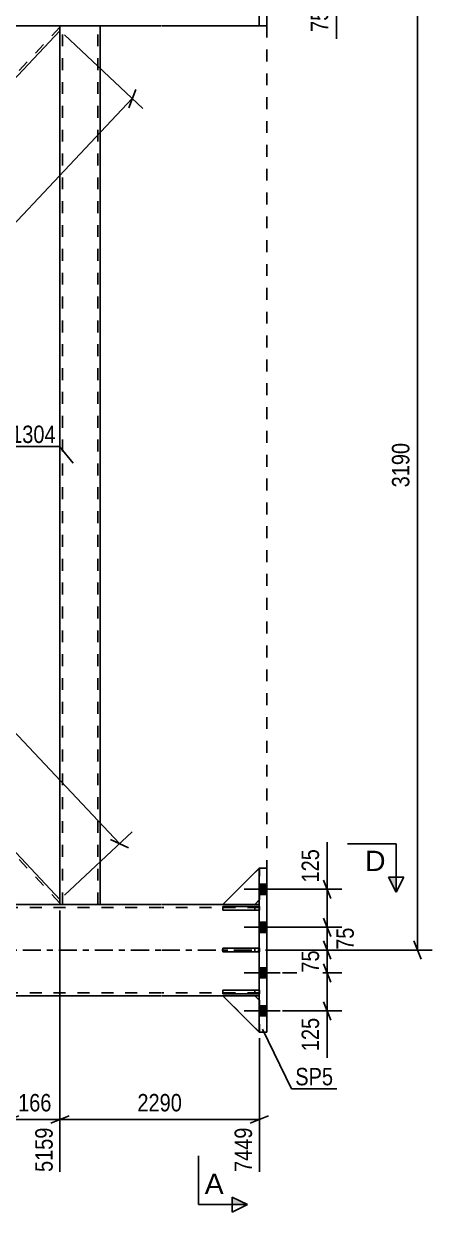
# Model space of a CAD drawing. Header units: millimetres. Extents: x 0 to 841, y 0 to 594.
# Drawn here: x 247 to 314, y 164.9 to 360.3 of the extents above; entities that cross this region are included whole.
import ezdxf

# ---------------------------------------------------------------- set-up
doc = ezdxf.new("R2010")
doc.units = ezdxf.units.MM
doc.linetypes.add('DXK_LINE_DOT2', pattern=[3.9198, 1.9599, -1.9599])
doc.linetypes.add('DXK_LINE_DOT3', pattern=[5.9187, 2.979, -0.9799, 0.9799, -0.9799])
doc.styles.add('Arial', font='ARIAL.TTF', dxfattribs={"height": 0.2})
doc.styles.add('Arial Narrow', font='ARIALN.TTF', dxfattribs={"height": 0.2})

# ---------------------------------------------------------------- blocks, each defined once
blk = doc.blocks.new('Part-570387635-2821 - 2809')
at = {"color": 2, "linetype": 'Continuous'}
for p, q in [((244.64, 359.99), (184.52, 296.06)), ((252.92, 359.16), (252.92, 359.99)), ((252.92, 359.16), (185.75, 287.74)), ((184.52, 287.6), (184.52, 296.06)), ((184.52, 286.43), (184.52, 287.6))]:
    blk.add_line(p, q, dxfattribs=at)
at = {"color": 7, "linetype": 'DXK_LINE_DOT2'}
for p, q in [((245.19, 359.99), (184.52, 295.48)), ((252.92, 359.75), (184.52, 287.01)), ((252.92, 359.99), (244.64, 359.99)), ((185.75, 287.74), (184.52, 286.43)), ((184.52, 286.52), (184.52, 287.6)), ((184.52, 287.01), (184.52, 287.06))]:
    blk.add_line(p, q, dxfattribs=at)
blk = doc.blocks.new('Part-570387635-2964 - 2809')
at = {"color": 7, "linetype": 'DXK_LINE_DOT2'}
for p, q in [((285.65, 215.16), (279.65, 215.16)), ((279.65, 215.16), (279.65, 214.56)), ((284.9, 214.56), (284.9, 215.16)), ((285.65, 214.56), (285.65, 215.16)), ((279.65, 214.56), (285.65, 214.56))]:
    blk.add_line(p, q, dxfattribs=at)
blk = doc.blocks.new('Part-570387635-2900 - 2809')
at = {"color": 7, "linetype": 'DXK_LINE_DOT2'}
blk.add_line((285.62, 359.99), (285.62, 374.99), dxfattribs=at)
at = {"color": 2, "linetype": 'Continuous'}
for p, q in [((269.52, 359.99), (92.92, 359.99)), ((285.62, 359.99), (269.62, 359.99))]:
    blk.add_line(p, q, dxfattribs=at)
blk = doc.blocks.new('Part-570387635-2962 - 2809')
at = {"color": 7, "linetype": 'DXK_LINE_DOT2'}
for p, q in [((285.65, 208.29), (279.65, 208.29)), ((279.65, 208.29), (279.65, 207.69)), ((279.65, 207.69), (285.65, 207.69)), ((284.9, 207.69), (284.9, 208.29)), ((285.65, 207.69), (285.65, 208.29))]:
    blk.add_line(p, q, dxfattribs=at)
blk = doc.blocks.new('Part-570387635-2963 - 2809')
at = {"color": 7, "linetype": 'DXK_LINE_DOT2'}
for p, q in [((285.65, 201.41), (279.65, 201.41)), ((279.65, 201.41), (279.65, 200.81)), ((284.9, 200.81), (284.9, 201.41)), ((285.65, 200.81), (285.65, 201.41)), ((279.65, 200.81), (285.65, 200.81))]:
    blk.add_line(p, q, dxfattribs=at)
blk = doc.blocks.new('Part-570387635-2968 - 2809')
at = {"color": 2, "linetype": 'Continuous'}
for p, q in [((285.64, 221.49), (279.65, 215.49)), ((284.9, 215.49), (279.65, 215.49)), ((285.64, 216.24), (284.9, 215.49))]:
    blk.add_line(p, q, dxfattribs=at)
at = {"color": 7, "linetype": 'DXK_LINE_DOT2'}
for p, q in [((285.65, 221.49), (285.64, 221.49)), ((285.64, 221.49), (285.65, 221.49)), ((285.65, 216.24), (285.65, 221.49)), ((285.64, 216.24), (285.65, 216.24)), ((285.65, 216.24), (285.64, 216.24))]:
    blk.add_line(p, q, dxfattribs=at)
blk = doc.blocks.new('Part-570387635-2840 - 2809')
at = {"color": 2, "linetype": 'Continuous'}
for p, q in [((185.75, 287.74), (184.52, 286.43)), ((252.92, 216.31), (185.75, 287.74)), ((184.52, 280.58), (184.52, 286.43)), ((184.52, 279.41), (184.52, 280.58)), ((244.64, 215.49), (184.52, 279.41)), ((252.92, 215.49), (252.92, 216.31))]:
    blk.add_line(p, q, dxfattribs=at)
at = {"color": 7, "linetype": 'DXK_LINE_DOT2'}
for p, q in [((252.92, 215.73), (185.48, 287.45)), ((184.52, 279.5), (184.52, 280.58)), ((184.52, 280), (184.52, 280.13)), ((245.19, 215.49), (184.52, 280)), ((252.92, 215.49), (244.64, 215.49))]:
    blk.add_line(p, q, dxfattribs=at)
blk = doc.blocks.new('Part-570387635-2853 - 2809')
at = {"color": 7, "linetype": 'DXK_LINE_DOT2'}
for p, q in [((259.52, 359.99), (252.92, 359.99)), ((252.92, 359.16), (252.92, 359.99)), ((253.32, 215.49), (253.32, 359.99)), ((259.12, 215.49), (259.12, 359.99)), ((252.92, 215.49), (252.92, 216.31)), ((259.52, 215.49), (252.92, 215.49))]:
    blk.add_line(p, q, dxfattribs=at)
at = {"color": 2, "linetype": 'Continuous'}
for p, q in [((259.52, 215.49), (259.52, 359.99)), ((252.92, 216.31), (252.92, 359.16))]:
    blk.add_line(p, q, dxfattribs=at)
blk = doc.blocks.new('Bolt-570387635-2890 - 2809')
at = {"linetype": 'Continuous'}
for points in [[(285.64, 218.81), (285.64, 217.16), (286.89, 217.16), (286.89, 218.81)], [(285.64, 218.81), (285.64, 217.16), (286.89, 217.16), (286.89, 218.81)], [(285.64, 218.81), (285.64, 217.16), (286.89, 217.16), (286.89, 218.81)], [(285.64, 212.56), (285.64, 210.91), (286.89, 210.91), (286.89, 212.56)], [(285.64, 212.56), (285.64, 210.91), (286.89, 210.91), (286.89, 212.56)], [(285.64, 205.06), (285.64, 203.41), (286.89, 203.41), (286.89, 205.06)], [(285.64, 205.06), (285.64, 203.41), (286.89, 203.41), (286.89, 205.06)], [(285.64, 198.81), (285.64, 197.16), (286.89, 197.16), (286.89, 198.81)], [(285.64, 198.81), (285.64, 197.16), (286.89, 197.16), (286.89, 198.81)], [(285.64, 198.81), (285.64, 197.16), (286.89, 197.16), (286.89, 198.81)]]:
    blk.add_hatch(color=1, dxfattribs=at).paths.add_polyline_path(points)
at = {"color": 1, "linetype": 'Continuous'}
for p, q in [((289.09, 217.99), (283.14, 217.99)), ((289.09, 217.99), (283.14, 217.99)), ((289.09, 217.99), (283.14, 217.99)), ((286.89, 218.81), (285.64, 218.81)), ((286.89, 218.81), (285.64, 218.81)), ((286.89, 218.81), (285.64, 218.81)), ((286.89, 217.16), (285.64, 217.16)), ((286.89, 217.16), (285.64, 217.16)), ((286.89, 217.16), (285.64, 217.16)), ((289.09, 211.74), (283.14, 211.74)), ((289.09, 211.74), (283.14, 211.74)), ((286.89, 212.56), (285.64, 212.56)), ((286.89, 212.56), (285.64, 212.56)), ((286.89, 210.91), (285.64, 210.91)), ((286.89, 210.91), (285.64, 210.91)), ((289.09, 204.24), (283.14, 204.24)), ((289.09, 204.24), (283.14, 204.24)), ((286.89, 205.06), (285.64, 205.06)), ((286.89, 205.06), (285.64, 205.06)), ((286.89, 203.41), (285.64, 203.41)), ((286.89, 203.41), (285.64, 203.41)), ((289.09, 197.99), (283.14, 197.99)), ((289.09, 197.99), (283.14, 197.99)), ((289.09, 197.99), (283.14, 197.99)), ((286.89, 198.81), (285.64, 198.81)), ((286.89, 198.81), (285.64, 198.81)), ((286.89, 198.81), (285.64, 198.81)), ((286.89, 197.16), (285.64, 197.16)), ((286.89, 197.16), (285.64, 197.16)), ((286.89, 197.16), (285.64, 197.16))]:
    blk.add_line(p, q, dxfattribs=at)
blk = doc.blocks.new('Part-570387635-2959 - 2809')
at = {"color": 2, "linetype": 'Continuous'}
for p, q in [((279.65, 207.69), (279.65, 208.29)), ((285.64, 208.29), (279.65, 208.29)), ((285.64, 207.69), (279.65, 207.69)), ((285.65, 207.69), (285.65, 208.29))]:
    blk.add_line(p, q, dxfattribs=at)
at = {"color": 7, "linetype": 'DXK_LINE_DOT2'}
for p, q in [((284.9, 207.69), (284.9, 208.29)), ((285.64, 208.29), (285.65, 208.29)), ((285.65, 208.29), (285.64, 208.29)), ((285.65, 207.69), (285.64, 207.69)), ((285.65, 207.69), (285.64, 207.69))]:
    blk.add_line(p, q, dxfattribs=at)
blk = doc.blocks.new('Part-570387635-2895 - 2809')
at = {"color": 7, "linetype": 'DXK_LINE_DOT2'}
for p, q in [((269.52, 214.99), (92.92, 214.99)), ((285.64, 214.99), (269.62, 214.99)), ((285.64, 200.49), (285.64, 215.49)), ((269.52, 200.99), (92.92, 200.99)), ((285.64, 200.99), (269.62, 200.99)), ((284.9, 200.49), (279.65, 200.49))]:
    blk.add_line(p, q, dxfattribs=at)
at = {"color": 2, "linetype": 'Continuous'}
for p, q in [((269.52, 215.49), (189.35, 215.49)), ((285.64, 215.49), (269.62, 215.49)), ((269.52, 200.49), (92.92, 200.49)), ((279.65, 200.49), (269.62, 200.49)), ((285.64, 200.49), (284.9, 200.49))]:
    blk.add_line(p, q, dxfattribs=at)
at = {"color": 7, "linetype": 'DXK_LINE_DOT3'}
for p, q in [((92.92, 207.99), (269.52, 207.99)), ((269.62, 207.99), (285.64, 207.99))]:
    blk.add_line(p, q, dxfattribs=at)
blk = doc.blocks.new('Part-570387635-2960 - 2809')
at = {"color": 2, "linetype": 'Continuous'}
for p, q in [((279.65, 200.81), (279.65, 201.41)), ((285.64, 201.41), (279.65, 201.41)), ((285.65, 200.81), (285.65, 201.41)), ((285.64, 200.81), (279.65, 200.81))]:
    blk.add_line(p, q, dxfattribs=at)
at = {"color": 7, "linetype": 'DXK_LINE_DOT2'}
for p, q in [((284.9, 200.81), (284.9, 201.41)), ((285.64, 201.41), (285.65, 201.41)), ((285.65, 201.41), (285.64, 201.41)), ((285.65, 200.81), (285.64, 200.81)), ((285.65, 200.81), (285.64, 200.81))]:
    blk.add_line(p, q, dxfattribs=at)
blk = doc.blocks.new('Part-570387635-2965 - 2809')
at = {"color": 7, "linetype": 'DXK_LINE_DOT2'}
for p, q in [((279.65, 200.49), (284.9, 200.49)), ((285.65, 194.49), (279.65, 200.49)), ((284.9, 200.49), (285.65, 199.74)), ((285.65, 199.74), (285.65, 194.49))]:
    blk.add_line(p, q, dxfattribs=at)
blk = doc.blocks.new('Part-570387635-2966 - 2809')
at = {"color": 2, "linetype": 'Continuous'}
for p, q in [((279.65, 200.49), (284.9, 200.49)), ((285.64, 194.49), (279.65, 200.49)), ((284.9, 200.49), (285.64, 199.74))]:
    blk.add_line(p, q, dxfattribs=at)
at = {"color": 7, "linetype": 'DXK_LINE_DOT2'}
for p, q in [((285.64, 199.74), (285.65, 199.74)), ((285.65, 199.74), (285.64, 199.74)), ((285.65, 199.74), (285.65, 194.49)), ((285.65, 194.49), (285.64, 194.49)), ((285.65, 194.49), (285.64, 194.49))]:
    blk.add_line(p, q, dxfattribs=at)
blk = doc.blocks.new('Part-570387635-2967 - 2809')
at = {"color": 7, "linetype": 'DXK_LINE_DOT2'}
for p, q in [((285.65, 221.49), (279.65, 215.49)), ((285.65, 216.24), (285.65, 221.49)), ((279.65, 215.49), (284.9, 215.49)), ((284.9, 215.49), (285.65, 216.24))]:
    blk.add_line(p, q, dxfattribs=at)
blk = doc.blocks.new('Part-570387635-2933 - 2809')
at = {"color": 2, "linetype": 'Continuous'}
for p, q in [((286.89, 221.49), (285.64, 221.49)), ((285.64, 221.49), (285.64, 194.49)), ((286.89, 221.49), (286.89, 194.49)), ((286.89, 194.49), (285.64, 194.49))]:
    blk.add_line(p, q, dxfattribs=at)
blk = doc.blocks.new('Part-570387635-2948 - 2809')
at = {"color": 2, "linetype": 'Continuous'}
for p, q in [((285.62, 359.99), (285.62, 374.99)), ((285.62, 374.99), (286.87, 374.99)), ((286.87, 359.99), (286.87, 374.99)), ((285.62, 359.99), (286.87, 359.99))]:
    blk.add_line(p, q, dxfattribs=at)
blk = doc.blocks.new('Part-570387635-2961 - 2809')
at = {"color": 2, "linetype": 'Continuous'}
for p, q in [((279.65, 214.56), (279.65, 215.16)), ((285.64, 215.16), (279.65, 215.16)), ((285.65, 214.56), (285.65, 215.16)), ((285.64, 214.56), (279.65, 214.56))]:
    blk.add_line(p, q, dxfattribs=at)
at = {"color": 7, "linetype": 'DXK_LINE_DOT2'}
for p, q in [((284.9, 214.56), (284.9, 215.16)), ((285.64, 215.16), (285.65, 215.16)), ((285.65, 215.16), (285.64, 215.16)), ((285.65, 214.56), (285.64, 214.56)), ((285.65, 214.56), (285.64, 214.56))]:
    blk.add_line(p, q, dxfattribs=at)
blk = doc.blocks.new('Line-570387635-8627 - 2809')
at = {"color": 1, "linetype": 'DXK_LINE_DOT2'}
blk.add_line((286.87, 359.99), (286.89, 221.49), dxfattribs=at)
blk = doc.blocks.new('StraightDimension-570387635-3181 - 2809')
at = {"color": 7, "linetype": 'Continuous'}
for p, q in [((186.48, 288.42), (197.59, 298.87)), ((196.98, 296.24), (194.05, 297.6)), ((195.52, 296.92), (262.69, 225.5)), ((253.65, 217), (264.76, 227.45)), ((261.22, 226.18), (264.15, 224.82))]:
    blk.add_line(p, q, dxfattribs=at)
at = {"color": 0}
blk.add_wipeout([(232.57, 258.62), (235.62, 261.5), (229.79, 267.7), (226.73, 264.82)], dxfattribs=at)
at = {"color": 3, "style": 'Arial Narrow'}
blk.add_text('1961', height=2.863, rotation=-46.7591, dxfattribs=at).set_placement((227.58, 264.8))
blk = doc.blocks.new('StraightDimension-570387635-3166 - 2809')
at = {"color": 7, "linetype": 'Continuous'}
for p, q in [((253.65, 358.48), (266.54, 346.36)), ((196.39, 275.27), (264.79, 348)), ((264.2, 346.5), (265.38, 349.51)), ((185.25, 285.75), (198.14, 273.63)), ((196.98, 276.77), (195.8, 273.77))]:
    blk.add_line(p, q, dxfattribs=at)
at = {"color": 0}
blk.add_wipeout([(232.96, 315.25), (229.9, 318.13), (224.07, 311.93), (227.13, 309.05)], dxfattribs=at)
at = {"color": 3, "style": 'Arial Narrow'}
blk.add_text('1997', height=2.863, rotation=46.7591, dxfattribs=at).set_placement((227.1, 309.9))
blk = doc.blocks.new('StraightDimension-570387635-3259 - 2809')
at = {"color": 7, "linetype": 'Continuous'}
for p, q in [((286.62, 367.49), (300.71, 367.49)), ((297.71, 368.99), (298.91, 365.99)), ((298.31, 363.74), (298.31, 367.49)), ((289.28, 363.74), (300.71, 363.74)), ((298.91, 362.24), (297.71, 365.24))]:
    blk.add_line(p, q, dxfattribs=at)
at = {"color": 0}
blk.add_wipeout([(297.56, 363.21), (293.36, 363.21), (293.36, 358.36), (297.56, 358.36)], dxfattribs=at)
at = {"color": 7, "linetype": 'Continuous'}
blk.add_line((298.31, 363.74), (298.31, 357.83), dxfattribs=at)
blk.add_line((298.31, 363.74), (298.31, 357.83), dxfattribs=at)
at = {"color": 3, "style": 'Arial Narrow'}
blk.add_text('75', height=2.863, rotation=90.0002, dxfattribs=at).set_placement((296.96, 358.96))
blk = doc.blocks.new('StraightDimension-570387635-3305 - 2809')
at = {"color": 7, "linetype": 'Continuous'}
for p, q in [((296.2, 205.74), (297.4, 202.74)), ((289.45, 204.24), (299.2, 204.24)), ((296.8, 197.99), (296.8, 204.24)), ((297.4, 196.49), (296.2, 199.49)), ((289.45, 197.99), (299.2, 197.99))]:
    blk.add_line(p, q, dxfattribs=at)
at = {"color": 0}
blk.add_wipeout([(296.05, 197.46), (291.85, 197.46), (291.85, 190.78), (296.05, 190.78)], dxfattribs=at)
at = {"color": 7, "linetype": 'Continuous'}
blk.add_line((296.8, 197.99), (296.8, 190.25), dxfattribs=at)
blk.add_line((296.8, 197.99), (296.8, 190.25), dxfattribs=at)
at = {"color": 3, "style": 'Arial Narrow'}
blk.add_text('125', height=2.863, rotation=90.0002, dxfattribs=at).set_placement((295.45, 191.38))
blk = doc.blocks.new('StraightDimension-570387635-3318 - 2809')
at = {"color": 7, "linetype": 'Continuous'}
for p, q in [((296.2, 209.49), (297.4, 206.49)), ((286.65, 207.99), (299.2, 207.99)), ((296.8, 204.24), (296.8, 207.99)), ((297.4, 202.74), (296.2, 205.74)), ((289.45, 204.24), (299.2, 204.24))]:
    blk.add_line(p, q, dxfattribs=at)
at = {"color": 0}
blk.add_wipeout([(296.05, 208.54), (291.85, 208.54), (291.85, 203.69), (296.05, 203.69)], dxfattribs=at)
at = {"color": 3, "style": 'Arial Narrow'}
blk.add_text('75', height=2.863, rotation=90.0002, dxfattribs=at).set_placement((295.45, 204.29))
blk = doc.blocks.new('StraightDimension-570387635-3329 - 2809')
at = {"color": 7, "linetype": 'Continuous'}
for p, q in [((296.2, 213.24), (297.4, 210.24)), ((289.04, 211.74), (299.65, 211.74)), ((296.8, 207.99), (296.8, 211.74)), ((297.4, 206.49), (296.2, 209.49)), ((286.65, 207.99), (299.65, 207.99))]:
    blk.add_line(p, q, dxfattribs=at)
at = {"color": 0}
blk.add_wipeout([(301.75, 212.29), (297.55, 212.29), (297.55, 207.44), (301.75, 207.44)], dxfattribs=at)
at = {"color": 3, "style": 'Arial Narrow'}
blk.add_text('75', height=2.863, rotation=90.0002, dxfattribs=at).set_placement((301.15, 208.04))
blk = doc.blocks.new('StraightDimension-570387635-3340 - 2809')
at = {"color": 7, "linetype": 'Continuous'}
for p, q in [((296.2, 219.49), (297.4, 216.49)), ((289.04, 217.99), (299.2, 217.99)), ((296.8, 211.74), (296.8, 217.99)), ((297.4, 210.24), (296.2, 213.24)), ((289.04, 211.74), (299.2, 211.74))]:
    blk.add_line(p, q, dxfattribs=at)
at = {"color": 0}
blk.add_wipeout([(296.05, 225.2), (291.85, 225.2), (291.85, 218.51), (296.05, 218.51)], dxfattribs=at)
at = {"color": 7, "linetype": 'Continuous'}
blk.add_line((296.8, 217.99), (296.8, 225.72), dxfattribs=at)
blk.add_line((296.8, 217.99), (296.8, 225.72), dxfattribs=at)
at = {"color": 3, "style": 'Arial Narrow'}
blk.add_text('125', height=2.863, rotation=90.0002, dxfattribs=at).set_placement((295.45, 219.11))
blk = doc.blocks.new('StraightDimension-570387635-8612 - 2809')
at = {"color": 7, "linetype": 'Continuous'}
for p, q in [((288, 367.49), (314.03, 367.49)), ((312.23, 365.99), (311.03, 368.99)), ((311.63, 207.99), (311.63, 367.49)), ((311.03, 209.49), (312.23, 206.49)), ((286.65, 207.99), (314.03, 207.99))]:
    blk.add_line(p, q, dxfattribs=at)
at = {"color": 0}
blk.add_wipeout([(310.88, 292), (306.68, 292), (306.68, 283.48), (310.88, 283.48)], dxfattribs=at)
at = {"color": 3, "style": 'Arial Narrow'}
blk.add_text('3190', height=2.863, rotation=90.0002, dxfattribs=at).set_placement((310.28, 284.08))
blk = doc.blocks.new('StraightDimension-570387635-10160 - 2809')
at = {"color": 7, "linetype": 'Continuous'}
for p, q in [((252.92, 214.49), (252.92, 171.51)), ((285.65, 193.49), (285.65, 171.51)), ((254.42, 180.72), (251.42, 179.52)), ((252.92, 180.12), (285.65, 180.12)), ((284.15, 179.52), (287.15, 180.72))]:
    blk.add_line(p, q, dxfattribs=at)
at = {"color": 0}
blk.add_wipeout([(273.54, 180.87), (273.54, 185.07), (265.03, 185.07), (265.03, 180.87)], dxfattribs=at)
at = {"color": 0, "linetype": 'Continuous'}
blk.add_wipeout([(285.05, 179.42), (280.85, 179.42), (280.85, 170.91), (285.05, 170.91)], dxfattribs=at)
at = {"color": 3, "style": 'Arial Narrow'}
blk.add_text('2290', height=2.863, dxfattribs=at).set_placement((265.63, 181.47))
at = {"color": 3, "linetype": 'Continuous', "style": 'Arial Narrow'}
blk.add_text('7449', height=2.863, rotation=90.0002, dxfattribs=at).set_placement((284.45, 171.51))
blk = doc.blocks.new('StraightDimension-570387635-10161 - 2809')
at = {"color": 7, "linetype": 'Continuous'}
for p, q in [((244.64, 214.49), (244.64, 171.51)), ((252.92, 214.49), (252.92, 171.51)), ((243.14, 179.52), (246.14, 180.72)), ((244.64, 180.12), (252.92, 180.12)), ((254.42, 180.72), (251.42, 179.52))]:
    blk.add_line(p, q, dxfattribs=at)
at = {"color": 0}
blk.add_wipeout([(252.12, 180.87), (252.12, 185.07), (245.44, 185.07), (245.44, 180.87)], dxfattribs=at)
at = {"color": 0, "linetype": 'Continuous'}
blk.add_wipeout([(252.32, 179.42), (248.12, 179.42), (248.12, 170.91), (252.32, 170.91)], dxfattribs=at)
at = {"color": 3, "style": 'Arial Narrow'}
blk.add_text('166', height=2.863, dxfattribs=at).set_placement((246.04, 181.47))
at = {"color": 3, "linetype": 'Continuous', "style": 'Arial Narrow'}
blk.add_text('5159', height=2.863, rotation=90.0002, dxfattribs=at).set_placement((251.72, 171.51))
blk = doc.blocks.new('Mark-570387635-2849 - 2809')
at = {"color": 0}
blk.add_wipeout([(252.22, 291.37), (252.22, 294.37), (242.17, 294.37), (242.17, 291.37)], dxfattribs=at)
blk.add_wipeout([(252.22, 291.37), (252.22, 294.37), (242.17, 294.37), (242.17, 291.37)], dxfattribs=at)
at = {"color": 30, "linetype": 'Continuous'}
for p in [(241.57, 290.77), (255.1, 288.03)]:
    blk.add_line(p, (252.82, 290.77), dxfattribs=at)
at = {"color": 3, "style": 'Arial Narrow'}
blk.add_text('M1304', height=2.863, dxfattribs=at).set_placement((242.17, 291.37))
blk = doc.blocks.new('Mark-570387635-2929 - 2809')
at = {"color": 0}
blk.add_wipeout([(297.76, 185.76), (297.76, 188.76), (291.55, 188.76), (291.55, 185.76)], dxfattribs=at)
blk.add_wipeout([(297.76, 185.76), (297.76, 188.76), (291.55, 188.76), (291.55, 185.76)], dxfattribs=at)
at = {"color": 30, "linetype": 'Continuous'}
for p, q in [((286.18, 194.98), (290.95, 185.16)), ((290.95, 185.16), (298.36, 185.16))]:
    blk.add_line(p, q, dxfattribs=at)
at = {"color": 3, "style": 'Arial Narrow'}
blk.add_text('SP5', height=2.863, dxfattribs=at).set_placement((291.55, 185.76))
blk = doc.blocks.new('SectionMark-570387635-3567 - 2809')
at = {"linetype": 'Continuous'}
blk.add_hatch(color=6, dxfattribs=at).paths.add_polyline_path([(281.18, 166.14), (281.18, 167.39), (283.68, 166.14)])
at = {"color": 6, "linetype": 'Continuous'}
for p, q in [((275.68, 166.14), (275.68, 174.14)), ((275.68, 166.14), (283.68, 166.14)), ((283.68, 166.14), (281.18, 167.39)), ((281.18, 167.39), (281.18, 164.89)), ((283.68, 166.14), (281.18, 164.89))]:
    blk.add_line(p, q, dxfattribs=at)
at = {"color": 0, "linetype": 'Continuous'}
blk.add_wipeout([(279.79, 167.89), (279.79, 171.39), (276.68, 171.39), (276.68, 167.89)], dxfattribs=at)
at = {"color": 3, "linetype": 'Continuous', "style": 'Arial'}
blk.add_text('A', height=3.34, dxfattribs=at).set_placement((276.68, 167.89))
blk = doc.blocks.new('SectionMark-570387635-3573 - 2809')
at = {"linetype": 'Continuous'}
blk.add_hatch(color=6, dxfattribs=at).paths.add_polyline_path([(306.87, 219.99), (308.12, 219.99), (308.12, 217.49)])
at = {"color": 6, "linetype": 'Continuous'}
for p, q in [((308.12, 225.49), (300.12, 225.49)), ((308.12, 225.49), (308.12, 217.49)), ((306.87, 219.99), (309.37, 219.99)), ((308.12, 217.49), (306.87, 219.99)), ((309.37, 219.99), (308.12, 217.49))]:
    blk.add_line(p, q, dxfattribs=at)
at = {"color": 0, "linetype": 'Continuous'}
blk.add_wipeout([(306.37, 220.99), (306.37, 224.49), (303, 224.49), (303, 220.99)], dxfattribs=at)
at = {"color": 3, "linetype": 'Continuous', "style": 'Arial'}
blk.add_text('D', height=3.34, dxfattribs=at).set_placement((303, 220.99))

msp = doc.modelspace()

# ---------------------------------------------------------------- block references
for name in ['Part-570387635-2900 - 2809', 'Part-570387635-2948 - 2809', 'Part-570387635-2821 - 2809', 'Part-570387635-2853 - 2809', 'Line-570387635-8627 - 2809', 'Part-570387635-2840 - 2809', 'Part-570387635-2968 - 2809', 'Part-570387635-2967 - 2809', 'Part-570387635-2933 - 2809', 'Bolt-570387635-2890 - 2809', 'Part-570387635-2895 - 2809', 'Part-570387635-2964 - 2809', 'Part-570387635-2961 - 2809', 'Part-570387635-2962 - 2809', 'Part-570387635-2959 - 2809', 'Part-570387635-2963 - 2809', 'Part-570387635-2960 - 2809', 'Part-570387635-2965 - 2809', 'Part-570387635-2966 - 2809']:
    msp.add_blockref(name, (0, 0))

# ---------------------------------------------------------------- next in the draw order: block references
for name in ['StraightDimension-570387635-3259 - 2809', 'StraightDimension-570387635-3181 - 2809', 'StraightDimension-570387635-3305 - 2809']:
    msp.add_blockref(name, (0, 0))

# ---------------------------------------------------------------- next in the draw order: block references
for name in ['StraightDimension-570387635-3166 - 2809', 'StraightDimension-570387635-3318 - 2809']:
    msp.add_blockref(name, (0, 0))

# ---------------------------------------------------------------- next in the draw order: block references
for name in ['Mark-570387635-2849 - 2809', 'StraightDimension-570387635-3329 - 2809']:
    msp.add_blockref(name, (0, 0))

# ---------------------------------------------------------------- next in the draw order: block references
msp.add_blockref('StraightDimension-570387635-3340 - 2809', (0, 0))

# ---------------------------------------------------------------- next in the draw order: block references
msp.add_blockref('StraightDimension-570387635-8612 - 2809', (0, 0))

# ---------------------------------------------------------------- next in the draw order: block references
msp.add_blockref('StraightDimension-570387635-10160 - 2809', (0, 0))

# ---------------------------------------------------------------- next in the draw order: block references
for name in ['SectionMark-570387635-3567 - 2809', 'StraightDimension-570387635-10161 - 2809', 'Mark-570387635-2929 - 2809']:
    msp.add_blockref(name, (0, 0))

# ---------------------------------------------------------------- next in the draw order: block references
msp.add_blockref('SectionMark-570387635-3573 - 2809', (0, 0))

doc.saveas('drawing.dxf')
